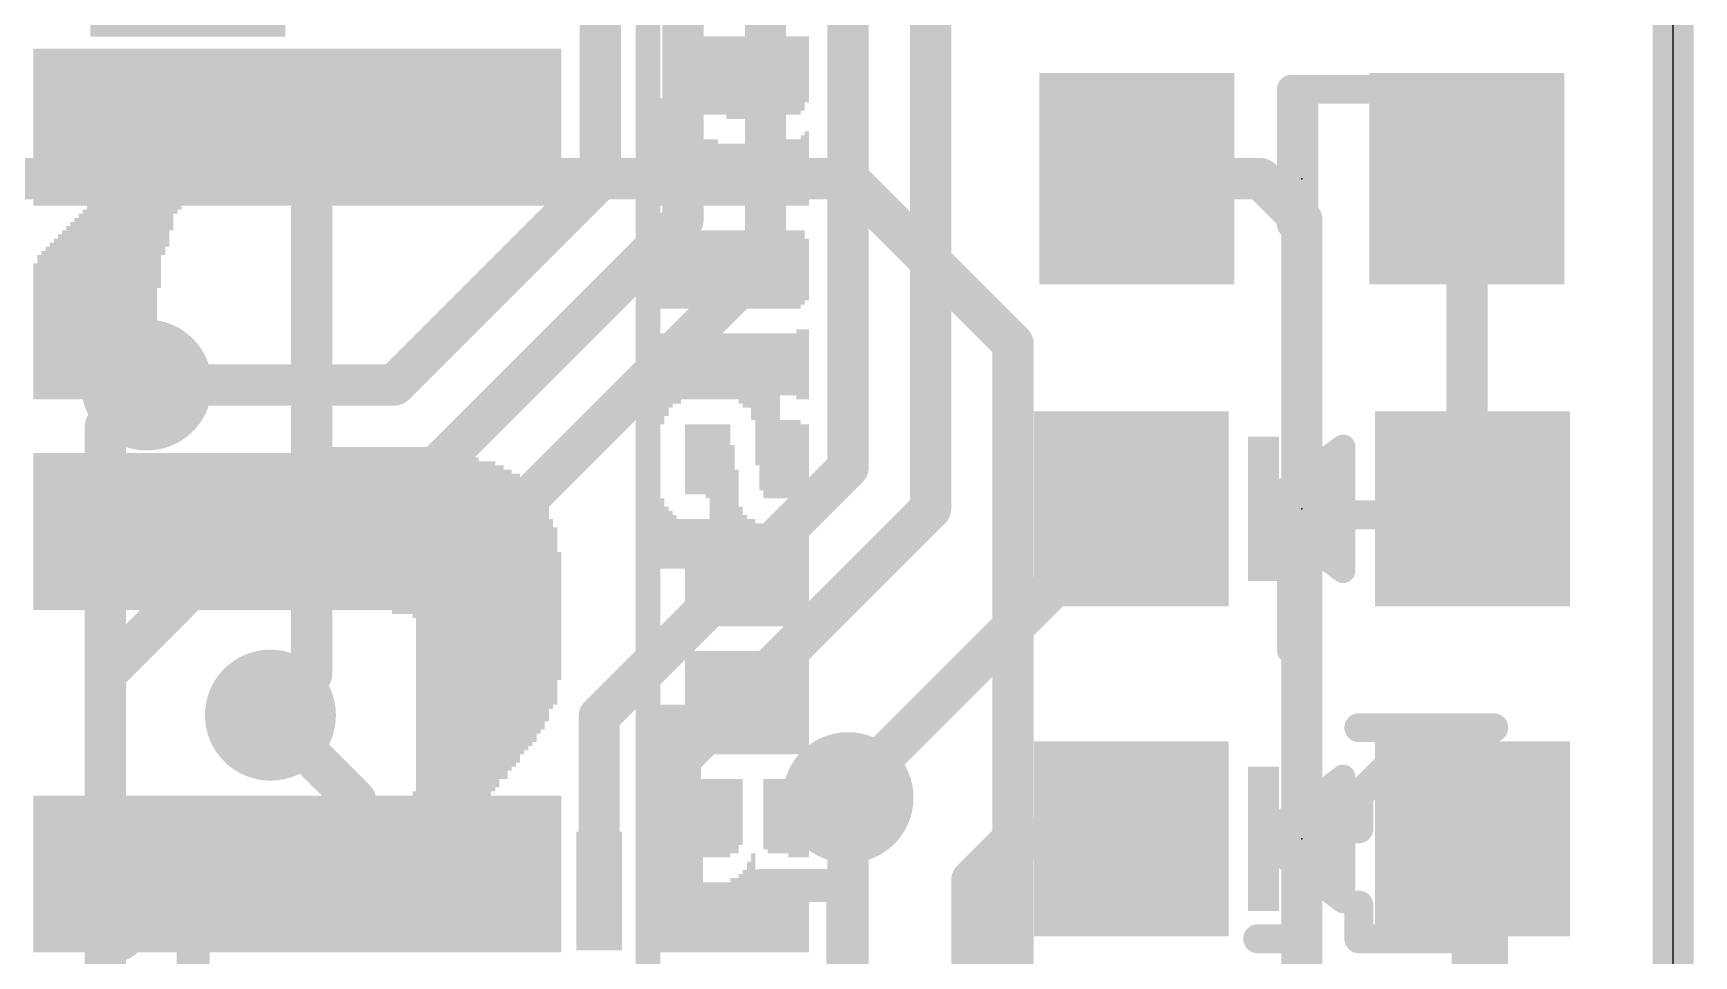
# Model space of a CAD drawing. Extents: x -0.1 to 17.9, y -0.3 to 46.
# Drawn here: x 7.68 to 17.91, y 10.71 to 16.39 of the extents above; entities that cross this region are included whole.
import ezdxf

# ---------------------------------------------------------------- set-up
doc = ezdxf.new("R2010")
doc.units = 0
for name, color, linetype in [('1', 12, 'CONTINUOUS'), ('16', 132, 'CONTINUOUS'), ('18', 110, 'CONTINUOUS'), ('20', 53, 'CONTINUOUS'), ('21', 40, 'CONTINUOUS'), ('22', 6, 'CONTINUOUS'), ('23', 40, 'CONTINUOUS')]:
    doc.layers.add(name, color=color, linetype=linetype)

# ---------------------------------------------------------------- blocks, each defined once
blk = doc.blocks.new('RECT')
blk.add_solid([(-0.5, -0.5), (0.5, -0.5), (-0.5, 0.5), (0.5, 0.5)])
blk = doc.blocks.new('ROUNDV')
at = {"const_width": 0.5}
blk.add_lwpolyline([(0, -0.25, 1), (0, 0.25, 1), (0, -0.25)], format="xyb", dxfattribs=at)

msp = doc.modelspace()

# ---------------------------------------------------------------- linework, layer by layer
at = {"layer": '1', "const_width": 0.254}
for points in [[(17.78, 0), (17.78, 33.274)], [(11.175, 20.994), (11.175, 15.493)], [(11.684, 18.034), (11.684, 15.24)], [(12.192, 18.034), (12.192, 14.986)], [(12.7, 18.034), (12.7, 13.716)], [(13.208, 13.462), (13.208, 17.272)], [(11.175, 15.493), (10.922, 15.24)], [(14.478, 15.494), (15.24, 15.494)], [(15.24, 15.494), (15.494, 15.24)], [(16.51, 15.494), (16.51, 13.496)], [(10.922, 15.24), (9.906, 14.224)], [(10.16, 13.716), (11.684, 15.24)], [(15.494, 15.24), (15.494, 9.398)], [(12.192, 14.986), (10.414, 13.208)], [(9.906, 14.224), (8.382, 14.224)], [(8.703, 13.021), (9.398, 13.716)], [(9.398, 13.716), (10.16, 13.716)], [(12.7, 13.716), (11.176, 12.192)], [(16.51, 13.496), (16.544, 13.462)], [(11.668, 11.922), (13.208, 13.462)], [(12.7, 11.718), (14.444, 13.462)], [(10.168, 12.962), (10.414, 13.208)], [(8.128, 12.446), (8.703, 13.021)], [(10.168, 11.109), (10.168, 12.962)], [(8.128, 10.414), (8.128, 12.446)], [(9.668, 11.668), (9.144, 12.192)], [(11.168, 12.184), (11.176, 12.192)], [(11.168, 11.109), (11.168, 12.184)], [(11.668, 11.109), (11.668, 11.922)], [(9.668, 11.109), (9.668, 11.668)], [(12.7, 11.684), (12.7, 11.718)], [(13.462, 11.176), (13.716, 11.43)], [(13.716, 11.43), (14.444, 11.43)], [(16.544, 11.43), (16.544, 9.432)], [(13.462, 9.906), (13.462, 11.176)]]:
    msp.add_lwpolyline(points, dxfattribs=at)
at = {"layer": '1', "const_width": 0.127}
for points in [[(11.1115, 15.493, 1), (11.2385, 15.493)], [(11.2199, 15.4481, 1), (11.1301, 15.5379)], [(14.478, 15.5575, 1), (14.478, 15.4305)], [(15.2849, 15.5389, 1), (15.1951, 15.4491)], [(15.24, 15.4305, 1), (15.24, 15.5575)], [(16.5735, 15.494, 1), (16.4465, 15.494)], [(10.8771, 15.2849, 1), (10.9669, 15.1951)], [(10.9669, 15.1951, 1), (10.8771, 15.2849)], [(11.7289, 15.1951, 1), (11.6391, 15.2849)], [(15.5575, 15.24, 1), (15.4305, 15.24)], [(15.4491, 15.1951, 1), (15.5389, 15.2849)], [(11.6205, 15.24, 1), (11.7475, 15.24)], [(12.1285, 14.986, 1), (12.2555, 14.986)], [(12.2369, 14.9411, 1), (12.1471, 15.0309)], [(8.382, 14.2875, 1), (8.382, 14.1605)], [(9.8611, 14.2689, 1), (9.9509, 14.1791)], [(9.906, 14.1605, 1), (9.906, 14.2875)], [(9.398, 13.7795, 1), (9.398, 13.6525)], [(9.4429, 13.6711, 1), (9.3531, 13.7609)], [(10.1151, 13.7609, 1), (10.2049, 13.6711)], [(10.16, 13.6525, 1), (10.16, 13.7795)], [(12.7449, 13.6711, 1), (12.6551, 13.7609)], [(12.6365, 13.716, 1), (12.7635, 13.716)], [(16.5549, 13.5409, 1), (16.4651, 13.4511)], [(13.1445, 13.462, 1), (13.2715, 13.462)], [(13.2529, 13.4171, 1), (13.1631, 13.5069)], [(14.4889, 13.4171, 1), (14.3991, 13.5069)], [(16.4465, 13.496, 1), (16.5735, 13.496)], [(16.4991, 13.4171, 1), (16.5889, 13.5069)], [(10.3691, 13.2529, 1), (10.4589, 13.1631)], [(10.4589, 13.1631, 1), (10.3691, 13.2529)], [(8.6581, 13.0659, 1), (8.7479, 12.9761)], [(8.7479, 12.9761, 1), (8.6581, 13.0659)], [(10.2315, 12.962, 1), (10.1045, 12.962)], [(10.1231, 13.0069, 1), (10.2129, 12.9171)], [(8.1915, 12.446, 1), (8.0645, 12.446)], [(8.0831, 12.4909, 1), (8.1729, 12.4011)], [(9.1889, 12.2369, 1), (9.0991, 12.1471)], [(11.2315, 12.184, 1), (11.1045, 12.184)], [(11.1231, 12.2289, 1), (11.2129, 12.1391)], [(11.1311, 12.2369, 1), (11.2209, 12.1471)], [(11.2209, 12.1471, 1), (11.1311, 12.2369)], [(11.7315, 11.922, 1), (11.6045, 11.922)], [(11.6231, 11.9669, 1), (11.7129, 11.8771)], [(9.7315, 11.668, 1), (9.6045, 11.668)], [(9.6231, 11.6231, 1), (9.7129, 11.7129)], [(12.7635, 11.718, 1), (12.6365, 11.718)], [(12.6551, 11.7629, 1), (12.7449, 11.6731)], [(12.6365, 11.684, 1), (12.7635, 11.684)], [(13.716, 11.4935, 1), (13.716, 11.3665)], [(13.7609, 11.3851, 1), (13.6711, 11.4749)], [(14.444, 11.3665, 1), (14.444, 11.4935)], [(16.6075, 11.43, 1), (16.4805, 11.43)], [(13.5255, 11.176, 1), (13.3985, 11.176)], [(13.4171, 11.2209, 1), (13.5069, 11.1311)], [(9.6045, 11.109, 1), (9.7315, 11.109)], [(10.1045, 11.109, 1), (10.2315, 11.109)], [(11.1045, 11.109, 1), (11.2315, 11.109)], [(11.6045, 11.109, 1), (11.7315, 11.109)]]:
    msp.add_lwpolyline(points, format="xyb", dxfattribs=at)
at = {"layer": '16', "const_width": 0.254}
for points in [[(17.78, 0), (17.78, 33.274)], [(6.604, 15.494), (9.398, 15.494)], [(9.398, 15.494), (12.7, 15.494)], [(9.398, 15.494), (9.398, 12.446)], [(12.7, 15.494), (13.716, 14.478)], [(13.716, 14.478), (13.716, 6.35)], [(8.128, 13.97), (8.382, 14.224)], [(8.128, 12.954), (8.128, 13.97)], [(8.128, 7.112), (8.128, 12.954)], [(9.398, 12.446), (9.144, 12.192)], [(12.7, 11.684), (12.7, 11.43)], [(12.7, 6.35), (12.7, 11.684)]]:
    msp.add_lwpolyline(points, dxfattribs=at)
at = {"layer": '16', "const_width": 0.127}
for points in [[(9.398, 15.5575, 1), (9.398, 15.4305)], [(9.4615, 15.494, 1), (9.3345, 15.494)], [(9.398, 15.4305, 1), (9.398, 15.5575)], [(12.7449, 15.5389, 1), (12.6551, 15.4491)], [(12.7, 15.4305, 1), (12.7, 15.5575)], [(13.7795, 14.478, 1), (13.6525, 14.478)], [(13.6711, 14.4331, 1), (13.7609, 14.5229)], [(8.4269, 14.1791, 1), (8.3371, 14.2689)], [(8.1915, 13.97, 1), (8.0645, 13.97)], [(8.0831, 14.0149, 1), (8.1729, 13.9251)], [(8.1915, 12.954, 1), (8.0645, 12.954)], [(8.0645, 12.954, 1), (8.1915, 12.954)], [(9.3345, 12.446, 1), (9.4615, 12.446)], [(9.4429, 12.4011, 1), (9.3531, 12.4909)], [(9.0991, 12.2369, 1), (9.1889, 12.1471)], [(12.7635, 11.684, 1), (12.6365, 11.684)], [(12.7635, 11.684, 1), (12.6365, 11.684)], [(12.6365, 11.43, 1), (12.7635, 11.43)]]:
    msp.add_lwpolyline(points, format="xyb", dxfattribs=at)
at = {"layer": '20'}
msp.add_line((17.78, 2.54), (17.78, 43.434), dxfattribs=at)
at = {"layer": '21'}
for points, const_width in [([(15.494, 16.002), (15.494, 14.986)], 0.2032), ([(15.748, 13.843), (15.24, 13.462)], 0.1524), ([(15.748, 13.081), (15.748, 13.843)], 0.1524), ([(15.5787, 13.716), (15.748, 13.716)], 0.1524), ([(15.3755, 13.5636), (15.748, 13.5636)], 0.1524), ([(15.24, 13.462), (15.748, 13.081)], 0.1524), ([(15.3077, 13.4112), (15.748, 13.4112)], 0.1524), ([(15.5109, 13.2588), (15.748, 13.2588)], 0.1524), ([(15.7141, 13.1064), (15.748, 13.1064)], 0.1524), ([(15.748, 11.811), (15.24, 11.43)], 0.1524), ([(15.748, 11.049), (15.748, 11.811)], 0.1524), ([(15.6464, 11.7348), (15.748, 11.7348)], 0.1524), ([(15.4432, 11.5824), (15.748, 11.5824)], 0.1524), ([(15.24, 11.43), (15.748, 11.049)], 0.1524), ([(15.24, 11.43), (15.748, 11.43)], 0.1524), ([(15.4432, 11.2776), (15.748, 11.2776)], 0.1524), ([(9.168, 11.144), (8.668, 11.144)], 0.2032), ([(8.668, 11.144), (8.668, 10.644)], 0.2032), ([(12.168, 11.144), (12.668, 11.144)], 0.2032), ([(12.668, 11.144), (12.668, 10.644)], 0.2032), ([(15.6464, 11.1252), (15.748, 11.1252)], 0.1524)]:
    msp.add_lwpolyline(points, dxfattribs=dict(at, const_width=const_width))
for points, const_width in [([(15.5448, 16.002, 1), (15.4432, 16.002)], 0.1016), ([(15.4432, 14.986, 1), (15.5448, 14.986)], 0.1016), ([(15.7861, 13.843, 1), (15.7099, 13.843)], 0.0762), ([(15.7709, 13.8125, 1), (15.7251, 13.8735)], 0.0762), ([(15.5787, 13.7541, 1), (15.5787, 13.6779)], 0.0762), ([(15.748, 13.6779, 1), (15.748, 13.7541)], 0.0762), ([(15.3755, 13.6017, 1), (15.3755, 13.5255)], 0.0762), ([(15.748, 13.5255, 1), (15.748, 13.6017)], 0.0762), ([(15.2629, 13.4925, 1), (15.2171, 13.4315)], 0.0762), ([(15.2171, 13.4925, 1), (15.2629, 13.4315)], 0.0762), ([(15.3077, 13.4493, 1), (15.3077, 13.3731)], 0.0762), ([(15.748, 13.3731, 1), (15.748, 13.4493)], 0.0762), ([(15.5109, 13.2969, 1), (15.5109, 13.2207)], 0.0762), ([(15.748, 13.2207, 1), (15.748, 13.2969)], 0.0762), ([(15.7141, 13.1445, 1), (15.7141, 13.0683)], 0.0762), ([(15.7099, 13.081, 1), (15.7861, 13.081)], 0.0762), ([(15.7251, 13.0505, 1), (15.7709, 13.1115)], 0.0762), ([(15.748, 13.0683, 1), (15.748, 13.1445)], 0.0762), ([(15.7861, 11.811, 1), (15.7099, 11.811)], 0.0762), ([(15.7709, 11.7805, 1), (15.7251, 11.8415)], 0.0762), ([(15.6464, 11.7729, 1), (15.6464, 11.6967)], 0.0762), ([(15.748, 11.6967, 1), (15.748, 11.7729)], 0.0762), ([(15.4432, 11.6205, 1), (15.4432, 11.5443)], 0.0762), ([(15.748, 11.5443, 1), (15.748, 11.6205)], 0.0762), ([(15.2629, 11.4605, 1), (15.2171, 11.3995)], 0.0762), ([(15.24, 11.4681, 1), (15.24, 11.3919)], 0.0762), ([(15.2171, 11.4605, 1), (15.2629, 11.3995)], 0.0762), ([(15.748, 11.3919, 1), (15.748, 11.4681)], 0.0762), ([(15.4432, 11.3157, 1), (15.4432, 11.2395)], 0.0762), ([(15.748, 11.2395, 1), (15.748, 11.3157)], 0.0762), ([(8.668, 11.1948, 1), (8.668, 11.0932)], 0.1016), ([(8.7188, 11.144, 1), (8.6172, 11.144)], 0.1016), ([(9.168, 11.0932, 1), (9.168, 11.1948)], 0.1016), ([(12.168, 11.1948, 1), (12.168, 11.0932)], 0.1016), ([(12.7188, 11.144, 1), (12.6172, 11.144)], 0.1016), ([(12.668, 11.0932, 1), (12.668, 11.1948)], 0.1016), ([(15.6464, 11.1633, 1), (15.6464, 11.0871)], 0.0762), ([(15.748, 11.0871, 1), (15.748, 11.1633)], 0.0762), ([(8.168, 10.769, 1), (8.168, 11.019, 1), (8.168, 10.769)], 0.2032), ([(15.7099, 11.049, 1), (15.7861, 11.049)], 0.0762), ([(15.7251, 11.0185, 1), (15.7709, 11.0795)], 0.0762)]:
    msp.add_lwpolyline(points, format="xyb", dxfattribs=dict(at, const_width=const_width))
at = {"layer": '22', "const_width": 0.0889}
for points in [[(15.4294, 16.0882, 1), (15.4294, 15.9993)], [(15.4739, 16.0437, 1), (15.385, 16.0437)], [(16.0967, 16.0437, 1), (16.0078, 16.0437)], [(16.7196, 16.0437, 1), (16.6306, 16.0437)], [(16.6751, 15.9993, 1), (16.6751, 16.0882)], [(16.0078, 15.6285, 1), (16.0967, 15.6285)], [(15.385, 15.2133, 1), (15.4739, 15.2133)], [(16.6306, 15.2133, 1), (16.7196, 15.2133)], [(15.4294, 13.4687, 1), (15.4294, 13.3798)], [(15.4739, 13.4243, 1), (15.385, 13.4243)], [(16.0967, 13.4243, 1), (16.0078, 13.4243)], [(16.6751, 13.3798, 1), (16.6751, 13.4687)], [(16.0078, 13.009, 1), (16.0967, 13.009)], [(15.385, 12.5938, 1), (15.4739, 12.5938)], [(15.8447, 12.159, 1), (15.8447, 12.0701)], [(16.2913, 12.0831, 1), (16.2285, 12.146)], [(16.6751, 12.0701, 1), (16.6751, 12.159)], [(15.8891, 11.6993, 1), (15.8002, 11.6993)], [(15.8132, 11.7307, 1), (15.8761, 11.6679)], [(15.8002, 11.4917, 1), (15.8891, 11.4917)], [(15.8891, 11.0231, 1), (15.8002, 11.0231)], [(16.7196, 11.0231, 1), (16.6306, 11.0231)], [(15.2218, 10.8599, 1), (15.2218, 10.771)], [(15.4294, 10.771, 1), (15.4294, 10.8599)], [(15.8447, 10.8599, 1), (15.8447, 10.771)], [(15.8002, 10.8155, 1), (15.8891, 10.8155)], [(16.6751, 10.771, 1), (16.6751, 10.8599)]]:
    msp.add_lwpolyline(points, format="xyb", dxfattribs=at)
at = {"layer": '22', "const_width": 0.1778}
for points in [[(15.4294, 15.2133), (15.4294, 16.0437)], [(15.4294, 16.0437), (16.6751, 16.0437)], [(16.0523, 16.0437), (16.0523, 15.6285)], [(16.6751, 16.0437), (16.6751, 15.2133)], [(16.6751, 13.4243), (15.4294, 13.4243)], [(15.4294, 13.4243), (15.4294, 12.5938)], [(16.0523, 13.4243), (16.0523, 13.009)], [(16.6751, 12.1145), (15.8447, 12.1145)], [(16.2599, 12.1145), (15.8447, 11.6993)], [(15.8447, 11.6993), (15.8447, 11.4917)], [(15.8447, 11.0231), (15.8447, 10.8155)], [(16.6751, 11.0231), (16.6751, 10.6079)], [(15.2218, 10.8155), (15.4294, 10.8155)], [(15.8447, 10.8155), (16.6751, 10.8155)]]:
    msp.add_lwpolyline(points, dxfattribs=at)
at = {"layer": '23'}
for p in [(15.494, 15.494), (15.494, 13.462), (15.494, 11.43)]:
    msp.add_point(p, dxfattribs=at)

# ---------------------------------------------------------------- block references
at = {"layer": '1'}
for p, xscale, yscale in [((8.636, 17.018), 1.2, 1.3), ((14.478, 15.494), 1.2, 1.3), ((16.51, 15.494), 1.2, 1.3), ((9.668, 11.109), 0.28, 0.73), ((10.168, 11.109), 0.28, 0.73), ((10.668, 11.109), 0.28, 0.73), ((11.168, 11.109), 0.28, 0.73), ((11.668, 11.109), 0.28, 0.73)]:
    msp.add_blockref('RECT', p, dxfattribs=dict(at, xscale=xscale, yscale=yscale))
at = {"layer": '1', "xscale": 1.2, "yscale": 1.2, "rotation": 90}
for p in [(14.444, 13.462), (16.544, 13.462), (14.444, 11.43), (16.544, 11.43)]:
    msp.add_blockref('RECT', p, dxfattribs=at)
at = {"layer": '18', "xscale": 0.8064, "yscale": 0.8064}
for p in [(8.382, 14.224), (8.382, 14.224), (9.144, 12.192), (9.144, 12.192), (12.7, 11.684), (12.7, 11.684)]:
    msp.add_blockref('ROUNDV', p, dxfattribs=at)
at = {"layer": '21', "xscale": 0.889, "yscale": 0.1905, "rotation": 90}
for p in [(15.2583, 13.462), (15.2583, 11.43)]:
    msp.add_blockref('RECT', p, dxfattribs=at)
at = {"layer": '22', "yscale": 0.0254, "rotation": 270}
for p, xscale in [((11.4046, 18.034), 21.209), ((11.43, 18.034), 21.209), ((11.4554, 18.034), 21.209), ((11.4808, 18.034), 21.209), ((11.5062, 18.034), 21.209), ((11.5316, 18.034), 21.209), ((11.7094, 16.1544), 0.4318), ((11.7348, 16.1417), 0.4572), ((11.7602, 16.129), 0.4826), ((11.7856, 16.129), 0.4826), ((11.811, 16.129), 0.4826), ((11.8364, 16.129), 0.4826), ((11.8618, 16.129), 0.4826), ((11.8872, 16.129), 0.4826), ((11.9126, 16.129), 0.4826), ((11.938, 16.129), 0.4826), ((11.9634, 16.1163), 0.508), ((11.9888, 16.1163), 0.508), ((12.0142, 16.1163), 0.508), ((12.0396, 16.1163), 0.508), ((12.065, 16.1163), 0.508), ((12.0904, 16.1163), 0.508), ((12.1158, 16.1163), 0.508), ((12.1412, 16.1163), 0.508), ((12.1666, 16.1163), 0.508), ((12.192, 16.1163), 0.508), ((12.2174, 16.1163), 0.508), ((12.2428, 16.129), 0.4826), ((12.2682, 16.129), 0.4826), ((12.2936, 16.129), 0.4826), ((12.319, 16.129), 0.4826), ((12.3444, 16.129), 0.4826), ((12.3698, 16.129), 0.4826), ((12.3952, 16.129), 0.4826), ((12.4206, 16.1417), 0.4572), ((12.446, 16.1671), 0.4064), ((7.6962, 15.8115), 0.9652), ((7.7216, 15.8115), 0.9652), ((7.747, 15.8115), 0.9652), ((7.7724, 15.8115), 0.9652), ((7.7978, 15.8115), 0.9652), ((7.8232, 15.8115), 0.9652), ((7.8486, 15.8115), 0.9652), ((7.874, 15.8115), 0.9652), ((7.8994, 15.8115), 0.9652), ((7.9248, 15.8115), 0.9652), ((7.9502, 15.8115), 0.9652), ((7.9756, 15.8115), 0.9652), ((8.001, 15.8115), 0.9652), ((8.0264, 15.2146), 2.159), ((8.0518, 15.2146), 2.159), ((8.0772, 15.2146), 2.159), ((8.1026, 15.2146), 2.159), ((8.128, 15.2146), 2.159), ((8.1534, 15.2146), 2.159), ((8.1788, 15.2146), 2.159), ((8.2042, 15.2146), 2.159), ((8.2296, 15.2146), 2.159), ((8.255, 15.2146), 2.159), ((8.2804, 15.2146), 2.159), ((8.3058, 15.2146), 2.159), ((8.3312, 15.2146), 2.159), ((8.3566, 15.2146), 2.159), ((8.382, 15.2146), 2.159), ((8.4074, 15.2146), 2.159), ((8.4328, 15.2146), 2.159), ((8.4582, 15.5575), 1.4732), ((8.4836, 15.6591), 1.27), ((8.509, 15.6845), 1.2192), ((8.5344, 15.7353), 1.1176), ((8.5598, 15.7861), 1.016), ((8.5852, 15.7988), 0.9906), ((8.6106, 15.8115), 0.9652), ((8.636, 15.8115), 0.9652), ((8.6614, 15.8115), 0.9652), ((8.6868, 15.8115), 0.9652), ((8.7122, 15.8115), 0.9652), ((8.7376, 15.8115), 0.9652), ((8.763, 15.8115), 0.9652), ((8.7884, 15.8115), 0.9652), ((8.8138, 15.8115), 0.9652), ((8.8392, 15.8115), 0.9652), ((8.8646, 15.8115), 0.9652), ((8.89, 15.8115), 0.9652), ((8.9154, 15.8115), 0.9652), ((8.9408, 15.8115), 0.9652), ((8.9662, 15.8115), 0.9652), ((8.9916, 15.8115), 0.9652), ((9.017, 15.8115), 0.9652), ((9.0424, 15.8115), 0.9652), ((9.0678, 15.8115), 0.9652), ((9.0932, 15.8115), 0.9652), ((9.1186, 15.8115), 0.9652), ((9.144, 15.8115), 0.9652), ((9.1694, 15.8115), 0.9652), ((9.1948, 15.8115), 0.9652), ((9.2202, 15.8115), 0.9652), ((9.2456, 15.8115), 0.9652), ((9.271, 15.8115), 0.9652), ((9.2964, 15.8115), 0.9652), ((9.3218, 15.8115), 0.9652), ((9.3472, 15.8115), 0.9652), ((9.3726, 15.8115), 0.9652), ((9.398, 15.8115), 0.9652), ((9.4234, 15.8115), 0.9652), ((9.4488, 15.8115), 0.9652), ((9.4742, 15.8115), 0.9652), ((9.4996, 15.8115), 0.9652), ((9.525, 15.8115), 0.9652), ((9.5504, 15.8115), 0.9652), ((9.5758, 15.8115), 0.9652), ((9.6012, 15.8115), 0.9652), ((9.6266, 15.8115), 0.9652), ((9.652, 15.8115), 0.9652), ((9.6774, 15.8115), 0.9652), ((9.7028, 15.8115), 0.9652), ((9.7282, 15.8115), 0.9652), ((9.7536, 15.8115), 0.9652), ((9.779, 15.8115), 0.9652), ((9.8044, 15.8115), 0.9652), ((9.8298, 15.8115), 0.9652), ((9.8552, 15.8115), 0.9652), ((9.8806, 15.8115), 0.9652), ((9.906, 15.8115), 0.9652), ((9.9314, 15.8115), 0.9652), ((9.9568, 15.8115), 0.9652), ((9.9822, 15.8115), 0.9652), ((10.0076, 15.8115), 0.9652), ((10.033, 15.8115), 0.9652), ((10.0584, 15.8115), 0.9652), ((10.0838, 15.8115), 0.9652), ((10.1092, 15.8115), 0.9652), ((10.1346, 15.8115), 0.9652), ((10.16, 15.8115), 0.9652), ((10.1854, 15.8115), 0.9652), ((10.2108, 15.8115), 0.9652), ((10.2362, 15.8115), 0.9652), ((10.2616, 15.8115), 0.9652), ((10.287, 15.8115), 0.9652), ((10.3124, 15.8115), 0.9652), ((10.3378, 15.8115), 0.9652), ((10.3632, 15.8115), 0.9652), ((10.3886, 15.8115), 0.9652), ((10.414, 15.8115), 0.9652), ((10.4394, 15.8115), 0.9652), ((10.4648, 15.8115), 0.9652), ((10.4902, 15.8115), 0.9652), ((10.5156, 15.8115), 0.9652), ((10.541, 15.8115), 0.9652), ((10.5664, 15.8115), 0.9652), ((10.5918, 15.8115), 0.9652), ((10.6172, 15.8115), 0.9652), ((10.6426, 15.8115), 0.9652), ((10.668, 15.8115), 0.9652), ((10.6934, 15.8115), 0.9652), ((10.7188, 15.8115), 0.9652), ((10.7442, 15.8115), 0.9652), ((10.7696, 15.8115), 0.9652), ((10.795, 15.8115), 0.9652), ((10.8204, 15.8115), 0.9652), ((10.8458, 15.8115), 0.9652), ((10.8712, 15.8115), 0.9652), ((10.8966, 15.8115), 0.9652), ((10.922, 15.8115), 0.9652), ((11.557, 15.6591), 0.6604), ((11.5824, 15.621), 0.5842), ((11.6078, 15.5956), 0.5334), ((11.6332, 15.5702), 0.4826), ((11.6586, 15.5575), 0.4572), ((11.684, 15.5575), 0.4572), ((11.7094, 15.5448), 0.4318), ((11.7348, 15.5448), 0.4318), ((12.4206, 15.5448), 0.4318), ((12.446, 15.5575), 0.4572), ((11.7602, 15.5321), 0.4064), ((11.7856, 15.5321), 0.4064), ((11.811, 15.5321), 0.4064), ((11.8364, 15.5321), 0.4064), ((11.8618, 15.5321), 0.4064), ((11.8872, 15.5321), 0.4064), ((11.9126, 15.5194), 0.381), ((11.938, 15.5194), 0.381), ((11.9634, 15.5194), 0.381), ((11.9888, 15.5194), 0.381), ((12.0142, 15.5194), 0.381), ((12.0396, 15.5194), 0.381), ((12.065, 15.5194), 0.381), ((12.0904, 15.5194), 0.381), ((12.1158, 15.5194), 0.381), ((12.1412, 15.5194), 0.381), ((12.1666, 15.5194), 0.381), ((12.192, 15.5194), 0.381), ((12.2174, 15.5194), 0.381), ((12.2428, 15.5194), 0.381), ((12.2682, 15.5321), 0.4064), ((12.2936, 15.5321), 0.4064), ((12.319, 15.5321), 0.4064), ((12.3444, 15.5321), 0.4064), ((12.3698, 15.5321), 0.4064), ((12.3952, 15.5321), 0.4064), ((7.9502, 14.6939), 1.1176), ((7.9756, 14.7066), 1.143), ((8.001, 14.7193), 1.1684), ((7.8486, 14.6431), 1.016), ((7.874, 14.6558), 1.0414), ((7.8994, 14.6685), 1.0668), ((7.9248, 14.6812), 1.0922), ((11.557, 14.9352), 0.4826), ((11.5824, 14.9352), 0.4826), ((11.6078, 14.9352), 0.4826), ((11.6332, 14.9352), 0.4826), ((11.6586, 14.9352), 0.4826), ((11.684, 14.9352), 0.4826), ((11.7094, 14.9352), 0.4826), ((11.7348, 14.9352), 0.4826), ((11.7602, 14.9352), 0.4826), ((11.7856, 14.9352), 0.4826), ((11.811, 14.9352), 0.4826), ((11.8364, 14.9352), 0.4826), ((11.8618, 14.9352), 0.4826), ((11.8872, 14.9352), 0.4826), ((11.9126, 14.9352), 0.4826), ((11.938, 14.9352), 0.4826), ((11.9634, 14.9352), 0.4826), ((11.9888, 14.9352), 0.4826), ((12.0142, 14.9352), 0.4826), ((12.0396, 14.9352), 0.4826), ((12.065, 14.9352), 0.4826), ((12.0904, 14.9352), 0.4826), ((12.1158, 14.9352), 0.4826), ((12.1412, 14.9352), 0.4826), ((12.1666, 14.9352), 0.4826), ((12.192, 14.9352), 0.4826), ((12.2174, 14.9352), 0.4826), ((12.2428, 14.9352), 0.4826), ((12.2682, 14.9352), 0.4826), ((12.2936, 14.9352), 0.4826), ((12.319, 14.9352), 0.4826), ((12.3444, 14.9352), 0.4826), ((12.3698, 14.9352), 0.4826), ((12.3952, 14.9352), 0.4826), ((12.4206, 14.9479), 0.4572), ((7.747, 14.5923), 0.9144), ((7.7724, 14.605), 0.9398), ((7.7978, 14.6177), 0.9652), ((7.8232, 14.6304), 0.9906), ((12.446, 14.9352), 0.381), ((7.6962, 14.5542), 0.8382), ((7.7216, 14.5796), 0.889), ((11.557, 14.2621), 0.5588), ((11.5824, 14.2875), 0.508), ((11.6078, 14.3129), 0.4572), ((11.6332, 14.3256), 0.4318), ((11.6586, 14.3256), 0.4318), ((11.684, 14.3383), 0.4064), ((11.7094, 14.3383), 0.4064), ((11.7348, 14.3383), 0.4064), ((11.7602, 14.3383), 0.4064), ((11.7856, 14.3383), 0.4064), ((11.811, 14.3383), 0.4064), ((11.8364, 14.3383), 0.4064), ((11.8618, 14.3383), 0.4064), ((11.8872, 14.3383), 0.4064), ((11.9126, 14.3383), 0.4064), ((11.938, 14.3383), 0.4064), ((11.9634, 14.3383), 0.4064), ((11.9888, 14.3383), 0.4064), ((12.0142, 14.3383), 0.4064), ((12.0396, 14.3256), 0.4318), ((12.065, 14.3129), 0.4572), ((12.0904, 14.3129), 0.4572), ((12.1158, 14.2748), 0.5334), ((12.1412, 14.1351), 0.8128), ((12.1666, 14.0589), 0.9652), ((12.192, 14.0335), 1.016), ((12.2174, 14.0335), 1.016), ((12.2428, 14.0335), 1.016), ((12.2682, 14.0335), 1.016), ((12.2936, 14.351), 0.381), ((12.319, 14.351), 0.381), ((12.3444, 14.351), 0.381), ((12.3698, 14.351), 0.381), ((12.3952, 14.351), 0.4318), ((12.4206, 14.351), 0.4318), ((12.446, 14.351), 0.4318), ((12.2936, 13.7668), 0.4826), ((12.319, 13.7668), 0.4826), ((12.3444, 13.7668), 0.4826), ((12.3698, 13.7668), 0.4826), ((12.3952, 13.7668), 0.4826), ((11.7094, 13.7668), 0.4318), ((11.7348, 13.7668), 0.4318), ((11.7602, 13.7668), 0.4318), ((11.7856, 13.7668), 0.4318), ((11.811, 13.7668), 0.4318), ((11.8364, 13.7541), 0.4572), ((11.8618, 13.3604), 1.2446), ((11.8872, 13.3604), 1.2446), ((11.9126, 13.3604), 1.2446), ((11.938, 13.3604), 1.2446), ((11.9634, 13.3604), 1.2446), ((12.4206, 13.7541), 0.4572), ((12.446, 13.7541), 0.4572), ((7.6962, 13.3223), 0.9652), ((7.7216, 13.3223), 0.9652), ((7.747, 13.3223), 0.9652), ((7.7724, 13.3223), 0.9652), ((7.7978, 13.3223), 0.9652), ((7.8232, 13.3223), 0.9652), ((7.8486, 13.3223), 0.9652), ((7.874, 13.3223), 0.9652), ((7.8994, 13.3223), 0.9652), ((7.9248, 13.3223), 0.9652), ((7.9502, 13.3223), 0.9652), ((7.9756, 13.3223), 0.9652), ((8.001, 13.3223), 0.9652), ((8.0264, 13.3223), 0.9652), ((8.0518, 13.3223), 0.9652), ((8.0772, 13.3223), 0.9652), ((8.1026, 13.3223), 0.9652), ((8.128, 13.3223), 0.9652), ((8.1534, 13.3223), 0.9652), ((8.1788, 13.3223), 0.9652), ((8.2042, 13.3223), 0.9652), ((8.2296, 13.3223), 0.9652), ((8.255, 13.3223), 0.9652), ((8.2804, 13.3223), 0.9652), ((8.3058, 13.3223), 0.9652), ((8.3312, 13.3223), 0.9652), ((8.3566, 13.3223), 0.9652), ((8.382, 13.3223), 0.9652), ((8.4074, 13.3223), 0.9652), ((8.4328, 13.3223), 0.9652), ((8.4582, 13.3223), 0.9652), ((8.4836, 13.3223), 0.9652), ((8.509, 13.3223), 0.9652), ((8.5344, 13.3223), 0.9652), ((8.5598, 13.3223), 0.9652), ((8.5852, 13.3223), 0.9652), ((8.6106, 13.3223), 0.9652), ((8.636, 13.3223), 0.9652), ((8.6614, 13.3223), 0.9652), ((8.6868, 13.3223), 0.9652), ((8.7122, 13.3223), 0.9652), ((8.7376, 13.3223), 0.9652), ((8.763, 13.3223), 0.9652), ((8.7884, 13.3223), 0.9652), ((8.8138, 13.3223), 0.9652), ((8.8392, 13.3223), 0.9652), ((8.8646, 13.3223), 0.9652), ((8.89, 13.3223), 0.9652), ((8.9154, 13.3223), 0.9652), ((8.9408, 13.3223), 0.9652), ((8.9662, 13.3223), 0.9652), ((8.9916, 13.3223), 0.9652), ((9.017, 13.3223), 0.9652), ((9.0424, 13.3223), 0.9652), ((9.0678, 13.3223), 0.9652), ((9.0932, 13.3223), 0.9652), ((9.1186, 13.3223), 0.9652), ((9.144, 13.3223), 0.9652), ((9.1694, 13.3223), 0.9652), ((9.1948, 13.3223), 0.9652), ((9.2202, 13.3223), 0.9652), ((9.2456, 13.3223), 0.9652), ((9.271, 13.3223), 0.9652), ((9.2964, 13.3223), 0.9652), ((9.3218, 13.3223), 0.9652), ((9.3472, 13.3223), 0.9652), ((9.3726, 13.3223), 0.9652), ((9.398, 13.3223), 0.9652), ((9.4234, 13.3223), 0.9652), ((9.4488, 13.3223), 0.9652), ((9.4742, 13.3223), 0.9652), ((9.4996, 13.3223), 0.9652), ((9.525, 13.3223), 0.9652), ((9.5504, 13.3223), 0.9652), ((9.5758, 13.3223), 0.9652), ((9.6012, 13.3223), 0.9652), ((9.6266, 13.3223), 0.9652), ((9.652, 13.3223), 0.9652), ((9.6774, 13.3223), 0.9652), ((9.7028, 13.3223), 0.9652), ((9.7282, 13.3223), 0.9652), ((9.7536, 13.3223), 0.9652), ((9.779, 13.3223), 0.9652), ((9.8044, 13.3223), 0.9652), ((9.8298, 13.3223), 0.9652), ((9.8552, 13.3223), 0.9652), ((9.8806, 13.3223), 0.9652), ((9.906, 13.3096), 0.9906), ((9.9314, 13.3096), 0.9906), ((9.9568, 13.3096), 0.9906), ((9.9822, 13.3096), 0.9906), ((10.0076, 13.3096), 0.9906), ((10.033, 13.2969), 1.016), ((10.0584, 13.2969), 1.016), ((10.0838, 13.2842), 1.0414), ((10.1092, 13.2715), 1.0668), ((10.1346, 13.2334), 1.143), ((10.16, 12.2682), 3.0734), ((10.1854, 12.2682), 3.0734), ((11.9888, 13.2969), 1.1176), ((10.2108, 12.2555), 3.048), ((10.2362, 12.2555), 3.048), ((10.2616, 12.2555), 3.048), ((10.287, 12.2555), 3.048), ((10.3124, 12.2555), 3.048), ((10.3378, 12.2555), 3.048), ((10.3632, 12.2555), 3.048), ((10.3886, 12.2555), 3.048), ((10.414, 12.2555), 3.048), ((10.4394, 12.2428), 3.0226), ((10.4648, 12.2428), 3.0226), ((10.4902, 12.2428), 3.0226), ((10.5156, 12.7381), 2.032), ((10.541, 12.7381), 1.9812), ((10.5664, 12.7635), 1.9304), ((10.5918, 12.7508), 1.905), ((10.6172, 12.7762), 1.8542), ((12.0142, 13.2207), 0.9652), ((10.6426, 12.7762), 1.8034), ((10.668, 12.7889), 1.778), ((10.6934, 12.8016), 1.7018), ((10.7188, 12.8016), 1.651), ((10.7442, 12.8016), 1.6002), ((10.7696, 12.8016), 1.5494), ((10.795, 12.8143), 1.4732), ((10.8204, 12.8143), 1.4224), ((11.557, 13.3096), 0.4318), ((10.8458, 12.8143), 1.3208), ((10.8712, 12.8143), 1.1684), ((11.5824, 13.2842), 0.381), ((11.6078, 13.2715), 0.3556), ((11.6332, 13.2588), 0.3302), ((11.6586, 13.2461), 0.3048), ((11.684, 13.2461), 0.3048), ((11.7094, 13.0683), 0.6604), ((11.7348, 13.0683), 0.6604), ((11.7602, 13.0683), 0.6604), ((11.7856, 13.0683), 0.6604), ((11.811, 13.0683), 0.6604), ((11.8364, 13.0683), 0.6604), ((12.0396, 13.1064), 0.7366), ((12.065, 13.081), 0.6858), ((12.0904, 13.0683), 0.6604), ((12.1158, 13.0683), 0.6604), ((10.8966, 12.8016), 1.0922), ((12.1412, 13.0556), 0.635), ((12.1666, 13.0556), 0.635), ((12.192, 13.0556), 0.635), ((12.2174, 13.0556), 0.635), ((12.2428, 13.0556), 0.635), ((12.2682, 13.0556), 0.635), ((12.2936, 13.0556), 0.635), ((12.319, 13.0556), 0.635), ((12.3444, 13.0556), 0.635), ((12.3698, 13.0556), 0.635), ((12.3952, 13.0556), 0.635), ((12.4206, 13.0556), 0.635), ((12.446, 13.0556), 0.635), ((10.922, 12.8016), 0.7874), ((11.7094, 12.2682), 0.635), ((11.7348, 12.2682), 0.635), ((11.7602, 12.2682), 0.635), ((11.7856, 12.2682), 0.635), ((11.811, 12.2682), 0.635), ((11.8364, 12.2682), 0.635), ((11.8618, 12.2682), 0.635), ((11.8872, 12.2682), 0.635), ((11.9126, 12.2682), 0.635), ((11.938, 12.2682), 0.635), ((11.9634, 12.2682), 0.635), ((11.9888, 12.2682), 0.635), ((12.0142, 12.2682), 0.635), ((12.0396, 12.2682), 0.635), ((12.065, 12.2682), 0.635), ((12.0904, 12.2682), 0.635), ((12.1158, 12.2682), 0.635), ((12.1412, 12.2682), 0.635), ((12.1666, 12.2682), 0.635), ((12.192, 12.2682), 0.635), ((12.2174, 12.2682), 0.635), ((12.2428, 12.2682), 0.635), ((12.2682, 12.2682), 0.635), ((12.2936, 12.2682), 0.635), ((12.319, 12.2682), 0.635), ((12.3444, 12.2682), 0.635), ((12.3698, 12.2682), 0.635), ((12.3952, 12.2682), 0.635), ((12.4206, 12.2682), 0.635), ((12.446, 12.2682), 0.635), ((11.557, 12.1031), 0.3048), ((11.5824, 12.1031), 0.3048), ((11.6078, 12.1031), 0.3048), ((11.6332, 12.1031), 0.3048), ((11.6586, 12.1031), 0.3048), ((11.684, 12.1031), 0.3048), ((10.1346, 11.3919), 1.3208), ((10.1092, 11.3411), 1.2192), ((10.0584, 11.2649), 1.0668), ((10.0838, 11.2903), 1.1176), ((11.7094, 11.5697), 0.4572), ((11.7348, 11.5697), 0.4572), ((11.7602, 11.557), 0.4826), ((11.7856, 11.557), 0.4826), ((11.811, 11.557), 0.4826), ((11.8364, 11.557), 0.4826), ((11.8618, 11.557), 0.4826), ((11.8872, 11.557), 0.4826), ((11.9126, 11.557), 0.4826), ((11.938, 11.557), 0.4826), ((11.9634, 11.557), 0.4826), ((11.9888, 11.5697), 0.4572), ((12.0142, 11.5697), 0.4572), ((12.0396, 11.5951), 0.4064), ((12.192, 11.5824), 0.4318), ((12.2174, 11.5697), 0.4572), ((12.2428, 11.5697), 0.4572), ((12.2682, 11.5697), 0.4572), ((12.2936, 11.5697), 0.4572), ((12.319, 11.5697), 0.4572), ((12.3444, 11.557), 0.4826), ((12.3698, 11.557), 0.4826), ((12.3952, 11.557), 0.4826), ((12.4206, 11.557), 0.4826), ((12.446, 11.557), 0.4826), ((7.6962, 11.2141), 0.9652), ((7.7216, 11.2141), 0.9652), ((7.747, 11.2141), 0.9652), ((7.7724, 11.2141), 0.9652), ((7.7978, 11.2141), 0.9652), ((7.8232, 11.2141), 0.9652), ((7.8486, 11.2141), 0.9652), ((7.874, 11.2141), 0.9652), ((7.8994, 11.2141), 0.9652), ((7.9248, 11.2141), 0.9652), ((7.9502, 11.2141), 0.9652), ((7.9756, 11.2141), 0.9652), ((8.001, 11.2141), 0.9652), ((8.0264, 11.2141), 0.9652), ((8.0518, 11.2141), 0.9652), ((8.0772, 11.2141), 0.9652), ((8.1026, 11.2141), 0.9652), ((8.128, 11.2141), 0.9652), ((8.1534, 11.2141), 0.9652), ((8.1788, 11.2141), 0.9652), ((8.2042, 11.2141), 0.9652), ((8.2296, 11.2141), 0.9652), ((8.255, 11.2141), 0.9652), ((8.2804, 11.2141), 0.9652), ((8.3058, 11.2141), 0.9652), ((8.3312, 11.2141), 0.9652), ((8.3566, 11.2141), 0.9652), ((8.382, 11.2141), 0.9652), ((8.4074, 11.2141), 0.9652), ((8.4328, 11.2141), 0.9652), ((8.4582, 11.2141), 0.9652), ((8.4836, 11.2141), 0.9652), ((8.509, 11.2141), 0.9652), ((8.5344, 11.2141), 0.9652), ((8.5598, 11.2141), 0.9652), ((8.5852, 11.2141), 0.9652), ((8.6106, 11.2141), 0.9652), ((8.636, 11.2141), 0.9652), ((8.6614, 11.2141), 0.9652), ((8.6868, 11.2141), 0.9652), ((8.7122, 11.2141), 0.9652), ((8.7376, 11.2141), 0.9652), ((8.763, 11.2141), 0.9652), ((8.7884, 11.2141), 0.9652), ((8.8138, 11.2141), 0.9652), ((8.8392, 11.2141), 0.9652), ((8.8646, 11.2141), 0.9652), ((8.89, 11.2141), 0.9652), ((8.9154, 11.2141), 0.9652), ((8.9408, 11.2141), 0.9652), ((8.9662, 11.2141), 0.9652), ((8.9916, 11.2141), 0.9652), ((9.017, 11.2141), 0.9652), ((9.0424, 11.2141), 0.9652), ((9.0678, 11.2141), 0.9652), ((9.0932, 11.2141), 0.9652), ((9.1186, 11.2141), 0.9652), ((9.144, 11.2141), 0.9652), ((9.1694, 11.2141), 0.9652), ((9.1948, 11.2141), 0.9652), ((9.2202, 11.2141), 0.9652), ((9.2456, 11.2141), 0.9652), ((9.271, 11.2141), 0.9652), ((9.2964, 11.2141), 0.9652), ((9.3218, 11.2141), 0.9652), ((9.3472, 11.2141), 0.9652), ((9.3726, 11.2141), 0.9652), ((9.398, 11.2141), 0.9652), ((9.4234, 11.2141), 0.9652), ((9.4488, 11.2141), 0.9652), ((9.4742, 11.2141), 0.9652), ((9.4996, 11.2141), 0.9652), ((9.525, 11.2141), 0.9652), ((9.5504, 11.2141), 0.9652), ((9.5758, 11.2141), 0.9652), ((9.6012, 11.2141), 0.9652), ((9.6266, 11.2141), 0.9652), ((9.652, 11.2141), 0.9652), ((9.6774, 11.2141), 0.9652), ((9.7028, 11.2141), 0.9652), ((9.7282, 11.2141), 0.9652), ((9.7536, 11.2141), 0.9652), ((9.779, 11.2141), 0.9652), ((9.8044, 11.2141), 0.9652), ((9.8298, 11.2141), 0.9652), ((9.8552, 11.2141), 0.9652), ((9.8806, 11.2141), 0.9652), ((9.906, 11.2141), 0.9652), ((9.9314, 11.2141), 0.9652), ((9.9568, 11.2141), 0.9652), ((9.9822, 11.2141), 0.9652), ((10.0076, 11.2141), 0.9652), ((10.033, 11.2268), 0.9906), ((10.5156, 11.2141), 0.9652), ((10.541, 11.2141), 0.9652), ((10.5664, 11.2141), 0.9652), ((10.5918, 11.2141), 0.9652), ((10.6172, 11.2141), 0.9652), ((10.6426, 11.2141), 0.9652), ((10.668, 11.2141), 0.9652), ((10.6934, 11.2141), 0.9652), ((10.7188, 11.2141), 0.9652), ((10.7442, 11.2141), 0.9652), ((10.7696, 11.2141), 0.9652), ((10.795, 11.2141), 0.9652), ((10.8204, 11.2141), 0.9652), ((10.8458, 11.2141), 0.9652), ((10.8712, 11.2141), 0.9652), ((10.8966, 11.2141), 0.9652), ((10.922, 11.2141), 0.9652), ((11.557, 11.0236), 0.5842), ((11.5824, 10.9982), 0.5334), ((12.0904, 11.0109), 0.5588), ((12.1158, 11.0363), 0.6096), ((11.6078, 10.9855), 0.508), ((11.6332, 10.9728), 0.4826), ((11.6586, 10.9728), 0.4826), ((11.684, 10.9601), 0.4572), ((11.7094, 10.9474), 0.4318), ((11.7348, 10.9474), 0.4318), ((11.7602, 10.9474), 0.4318), ((11.7856, 10.9474), 0.4318), ((11.811, 10.9474), 0.4318), ((11.8364, 10.9474), 0.4318), ((11.8618, 10.9474), 0.4318), ((11.8872, 10.9474), 0.4318), ((11.9126, 10.9474), 0.4318), ((11.938, 10.9474), 0.4318), ((11.9634, 10.9474), 0.4318), ((11.9888, 10.9601), 0.4572), ((12.0142, 10.9601), 0.4572), ((12.0396, 10.9728), 0.4826), ((12.065, 10.9855), 0.508), ((12.1412, 10.9855), 0.508), ((12.1666, 10.9728), 0.4826), ((12.192, 10.9728), 0.4826), ((12.2174, 10.9601), 0.4572), ((12.2428, 10.9601), 0.4572), ((12.2682, 10.9601), 0.4572), ((12.2936, 10.9474), 0.4318), ((12.319, 10.9474), 0.4318), ((12.3444, 10.9474), 0.4318), ((12.3698, 10.9474), 0.4318), ((12.3952, 10.9474), 0.4318), ((12.4206, 10.9474), 0.4318), ((12.446, 10.9474), 0.4318)]:
    msp.add_blockref('RECT', p, dxfattribs=dict(at, xscale=xscale))

doc.saveas('drawing.dxf')
